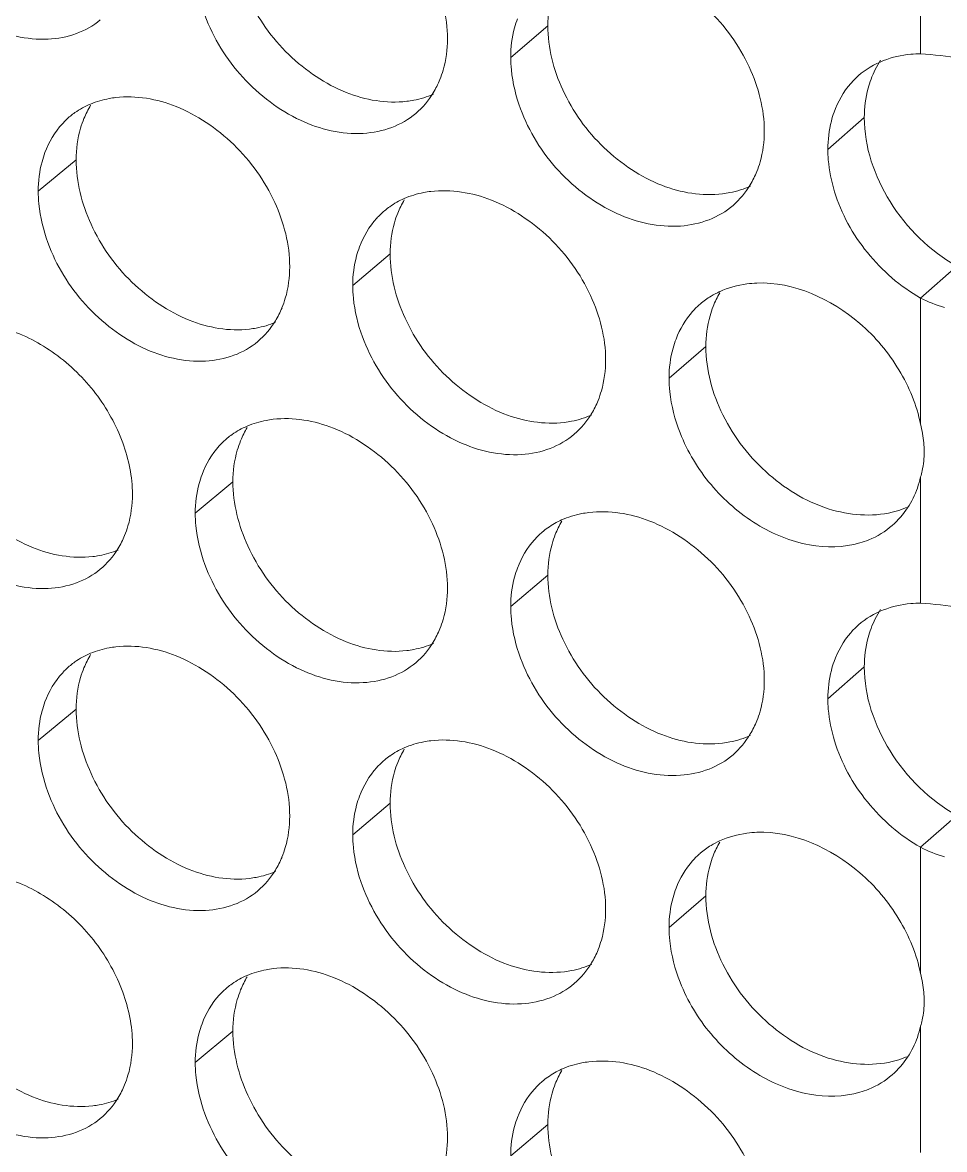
# Model space of a CAD drawing. Header units: millimetres. Extents: x 1177 to 4147, y 93 to 2194.
# Drawn here: x 2687.88 to 2701.09, y 797.82 to 813.98 of the extents above; entities that cross this region are included whole.
import ezdxf

# ---------------------------------------------------------------- set-up
doc = ezdxf.new("R2010")
doc.units = ezdxf.units.MM
doc.header["$LTSCALE"] = 0.1
doc.layers.get('0').update_dxf_attribs({"lineweight": 13})
doc.layers.add('标注', color=251, linetype='Continuous', lineweight=9)

# ---------------------------------------------------------------- blocks, each defined once
blk = doc.blocks.new('02')
for p, q in [((4627.348, 753.454), (4627.348, 756.041)), ((4627.348, 753.454), (4627.348, 756.041)), ((4627.348, 745.867), (4627.348, 748.454)), ((4627.348, 745.867), (4627.348, 748.454)), ((4627.348, 742.204), (4627.348, 744.791)), ((4627.348, 734.617), (4627.348, 737.204)), ((4627.348, 730.954), (4627.348, 733.541))]:
    blk.add_line(p, q)
at = {"layer": '标注'}
for p, q in [((4619.714, 754.03), (4618.955, 753.383)), ((4626.196, 752.148), (4625.449, 751.498)), ((4610.058, 751.284), (4609.28, 750.642)), ((4616.486, 749.357), (4615.721, 748.712)), ((4628.091, 749.105), (4627.348, 748.454)), ((4622.951, 747.46), (4622.198, 746.811)), ((4613.267, 744.692), (4612.496, 744.048)), ((4619.714, 742.78), (4618.955, 742.133)), ((4626.196, 740.898), (4625.449, 740.248)), ((4610.058, 740.034), (4609.28, 739.392)), ((4610.058, 740.034), (4609.28, 739.392)), ((4616.486, 738.107), (4615.721, 737.462)), ((4616.486, 738.107), (4615.721, 737.462)), ((4628.091, 737.855), (4627.348, 737.204)), ((4622.951, 736.21), (4622.198, 735.561)), ((4622.951, 736.21), (4622.198, 735.561)), ((4613.267, 733.442), (4612.496, 732.798)), ((4619.714, 731.53), (4618.955, 730.883))]:
    blk.add_line(p, q, dxfattribs=at)
for centre, radius, start, end in [((4615.73, 753.642), 1.912, 328.9787, 338.0529), ((4610.945, 750.963), 1.579, 125.316, 129.5927), ((4611.976, 751.414), 1.899, 148.7058, 157.8789), ((4622.206, 751.758), 1.925, 329.2925, 338.318), ((4618.416, 749.48), 1.912, 149.0222, 158.126), ((4617.403, 749.02), 1.599, 125.3449, 130.1938), ((4623.909, 747.083), 1.647, 121.1376, 130.744), ((4623.959, 747), 1.744, 114.6822, 121.1409), ((4624.886, 747.581), 1.918, 149.2796, 158.5755), ((4612.506, 748.971), 1.906, 328.8204, 337.9261), ((4628.745, 751.24), 3.117, 243.3667, 253.0477), ((4618.964, 747.071), 1.919, 329.1361, 338.1835), ((4615.192, 744.818), 1.906, 148.8645, 158.0006), ((4614.169, 744.363), 1.589, 125.3301, 129.8922), ((4625.364, 745.307), 2.058, 0.0408, 5.1029), ((4625.378, 745.236), 2.02, 340.5097, 347.2785), ((4626.352, 745.823), 1.805, 285.9402, 293.0214), ((4621.65, 742.899), 1.919, 149.179, 158.2551), ((4620.645, 742.434), 1.61, 125.3606, 130.4975), ((4609.291, 744.307), 1.899, 328.661, 337.8031), ((4615.73, 742.392), 1.912, 328.9787, 338.0529), ((4611.976, 740.164), 1.899, 148.7058, 157.8789), ((4611.976, 740.164), 1.899, 148.7058, 157.8789), ((4610.945, 739.713), 1.579, 125.316, 129.5927), ((4610.945, 739.713), 1.579, 125.316, 129.5927), ((4622.206, 740.508), 1.925, 329.2925, 338.318), ((4617.403, 737.77), 1.599, 125.3449, 130.1938), ((4617.403, 737.77), 1.599, 125.3449, 130.1938), ((4618.416, 738.23), 1.912, 149.0222, 158.126), ((4618.416, 738.23), 1.912, 149.0222, 158.126), ((4623.909, 735.833), 1.647, 121.1376, 130.744), ((4623.909, 735.833), 1.647, 121.1376, 130.744), ((4623.959, 735.75), 1.744, 114.6822, 121.1409), ((4623.959, 735.75), 1.744, 114.6822, 121.1409), ((4624.886, 736.331), 1.918, 149.2796, 158.5755), ((4624.886, 736.331), 1.918, 149.2796, 158.5755), ((4628.745, 739.99), 3.117, 243.3667, 253.0477), ((4612.506, 737.721), 1.906, 328.8204, 337.9261), ((4612.506, 737.721), 1.906, 328.8204, 337.9261), ((4618.964, 735.821), 1.919, 329.1361, 338.1835), ((4618.964, 735.821), 1.919, 329.1361, 338.1835), ((4614.169, 733.113), 1.589, 125.3301, 129.8922), ((4615.192, 733.568), 1.906, 148.8645, 158.0006), ((4625.364, 734.057), 2.058, 0.0408, 5.1029), ((4625.364, 734.057), 2.058, 0.0408, 5.1029), ((4625.378, 733.986), 2.02, 340.5097, 347.2785), ((4625.378, 733.986), 2.02, 340.5097, 347.2785), ((4626.352, 734.573), 1.805, 285.9402, 293.0214), ((4626.352, 734.573), 1.805, 285.9402, 293.0214), ((4621.65, 731.649), 1.919, 149.179, 158.2551), ((4609.291, 733.057), 1.899, 328.661, 337.8031), ((4620.645, 731.184), 1.61, 125.3606, 130.4975)]:
    blk.add_arc(centre, radius, start, end, dxfattribs=at)
for points, knots in [([(4617.66, 753.763), (4617.66, 754.214), (4617.416, 755.15), (4616.716, 756.125), (4615.963, 756.727), (4615.177, 757.151), (4614.503, 757.269), (4614.089, 757.22)], [0, 0, 0, 0, 0.246684, 0.511753, 0.644116, 0.771328, 1, 1, 1, 1]), ([(4606.271, 756.19), (4606.44, 755.725), (4606.839, 755.069), (4607.569, 754.401), (4608.356, 753.906), (4609.246, 753.684), (4610.062, 753.837), (4610.406, 754.029), (4610.551, 754.148)], [0, 0, 0, 0, 0.27385, 0.412176, 0.546005, 0.787007, 0.896139, 1, 1, 1, 1]), ([(4613.267, 755.942), (4613.267, 755.491), (4613.51, 754.556), (4614.205, 753.578), (4614.955, 752.975), (4615.739, 752.55), (4616.413, 752.433), (4616.827, 752.483)], [0, 0, 0, 0, 0.246991, 0.512108, 0.644352, 0.77141, 1, 1, 1, 1]), ([(4624.148, 751.872), (4624.148, 752.322), (4623.902, 753.258), (4623.198, 754.23), (4622.441, 754.828), (4621.65, 755.249), (4620.973, 755.363), (4620.556, 755.311)], [0, 0, 0, 0, 0.246187, 0.510826, 0.643167, 0.770525, 1, 1, 1, 1]), ([(4619.868, 754.86), (4619.843, 754.796), (4619.751, 754.529), (4619.714, 754.244), (4619.714, 754.03)], [0, 0, 0, 0, 0.241677, 1, 1, 1, 1]), ([(4612.695, 754.245), (4612.865, 753.779), (4613.269, 753.122), (4614.007, 752.457), (4614.803, 751.966), (4615.701, 751.752), (4616.522, 751.915), (4616.867, 752.112), (4617.011, 752.234)], [0, 0, 0, 0, 0.273173, 0.411313, 0.545072, 0.786333, 0.895775, 1, 1, 1, 1]), ([(4619.094, 754.173), (4619.071, 754.113), (4618.988, 753.857), (4618.955, 753.586), (4618.955, 753.383)], [0, 0, 0, 0, 0.242012, 1, 1, 1, 1]), ([(4619.714, 754.03), (4619.714, 753.58), (4619.958, 752.644), (4620.658, 751.67), (4621.412, 751.071), (4622.201, 750.649), (4622.877, 750.536), (4623.293, 750.588)], [0, 0, 0, 0, 0.246494, 0.511184, 0.643406, 0.77061, 1, 1, 1, 1]), ([(4617.504, 752.928), (4617.53, 752.991), (4617.623, 753.261), (4617.66, 753.548), (4617.66, 753.763)], [0, 0, 0, 0, 0.241585, 1, 1, 1, 1]), ([(4618.955, 753.383), (4618.955, 753.297), (4618.974, 752.938), (4619.061, 752.586), (4619.155, 752.331)], [0, 0, 0, 0, 0.240751, 1, 1, 1, 1]), ([(4627.348, 753.454), (4627.281, 753.455), (4627.022, 753.444), (4626.765, 753.386), (4626.586, 753.316)], [0, 0, 0, 0, 0.258603, 1, 1, 1, 1]), ([(4630.617, 752.799), (4630.361, 752.9), (4629.819, 753.064), (4628.729, 753.296), (4627.896, 753.417), (4627.348, 753.454)], [0, 0, 0, 0, 0.246985, 0.506558, 1, 1, 1, 1]), ([(4626.077, 753.008), (4626.021, 752.959), (4625.806, 752.745), (4625.653, 752.473), (4625.576, 752.258)], [0, 0, 0, 0, 0.24633, 1, 1, 1, 1]), ([(4626.333, 752.936), (4626.31, 752.875), (4626.229, 752.62), (4626.196, 752.35), (4626.196, 752.148)], [0, 0, 0, 0, 0.242216, 1, 1, 1, 1]), ([(4610.868, 752.56), (4610.823, 752.555), (4610.647, 752.528), (4610.473, 752.478), (4610.351, 752.427)], [0, 0, 0, 0, 0.255654, 1, 1, 1, 1]), ([(4614.43, 749.095), (4614.43, 749.546), (4614.186, 750.482), (4613.489, 751.459), (4612.738, 752.063), (4611.955, 752.489), (4611.282, 752.608), (4610.868, 752.56)], [0, 0, 0, 0, 0.246935, 0.51222, 0.644595, 0.771733, 1, 1, 1, 1]), ([(4616.827, 752.483), (4616.875, 752.489), (4617.061, 752.518), (4617.244, 752.573), (4617.373, 752.63)], [0, 0, 0, 0, 0.255784, 1, 1, 1, 1]), ([(4609.939, 752.18), (4609.881, 752.132), (4609.659, 751.92), (4609.499, 751.647), (4609.418, 751.431)], [0, 0, 0, 0, 0.245817, 1, 1, 1, 1]), ([(4619.155, 752.331), (4619.327, 751.864), (4619.735, 751.205), (4620.482, 750.543), (4621.286, 750.056), (4622.193, 749.851), (4623.018, 750.024), (4623.364, 750.226), (4623.508, 750.351)], [0, 0, 0, 0, 0.272504, 0.410462, 0.544153, 0.785671, 0.895417, 1, 1, 1, 1]), ([(4625.576, 752.258), (4625.555, 752.199), (4625.48, 751.952), (4625.449, 751.693), (4625.449, 751.498)], [0, 0, 0, 0, 0.242457, 1, 1, 1, 1]), ([(4610.217, 752.129), (4610.19, 752.065), (4610.096, 751.793), (4610.058, 751.502), (4610.058, 751.284)], [0, 0, 0, 0, 0.241186, 1, 1, 1, 1]), ([(4626.196, 752.148), (4626.196, 751.549), (4626.617, 750.313), (4627.539, 749.418), (4628.091, 749.105)], [0, 0, 0, 0, 0.485697, 1, 1, 1, 1]), ([(4623.995, 751.047), (4624.02, 751.11), (4624.111, 751.376), (4624.148, 751.659), (4624.148, 751.872)], [0, 0, 0, 0, 0.241909, 1, 1, 1, 1]), ([(4625.449, 751.498), (4625.449, 751.427), (4625.462, 751.134), (4625.521, 750.844), (4625.586, 750.632)], [0, 0, 0, 0, 0.242222, 1, 1, 1, 1]), ([(4609.418, 751.431), (4609.395, 751.371), (4609.313, 751.115), (4609.28, 750.845), (4609.28, 750.642)], [0, 0, 0, 0, 0.241688, 1, 1, 1, 1]), ([(4610.058, 751.284), (4610.058, 750.833), (4610.299, 749.897), (4610.993, 748.918), (4611.74, 748.314), (4612.522, 747.887), (4613.194, 747.768), (4613.607, 747.817)], [0, 0, 0, 0, 0.247242, 0.512574, 0.644829, 0.771813, 1, 1, 1, 1]), ([(4609.28, 750.642), (4609.28, 750.556), (4609.299, 750.198), (4609.385, 749.845), (4609.478, 749.589)], [0, 0, 0, 0, 0.240605, 1, 1, 1, 1]), ([(4617.318, 750.637), (4617.27, 750.631), (4617.084, 750.602), (4616.902, 750.547), (4616.773, 750.491)], [0, 0, 0, 0, 0.25587, 1, 1, 1, 1]), ([(4620.899, 747.189), (4620.899, 747.639), (4620.654, 748.575), (4619.952, 749.549), (4619.198, 750.149), (4618.409, 750.571), (4617.733, 750.687), (4617.318, 750.637)], [0, 0, 0, 0, 0.246434, 0.511288, 0.64364, 0.770925, 1, 1, 1, 1]), ([(4623.293, 750.588), (4623.343, 750.594), (4623.54, 750.626), (4623.732, 750.686), (4623.866, 750.748)], [0, 0, 0, 0, 0.255988, 1, 1, 1, 1]), ([(4625.586, 750.632), (4625.724, 750.181), (4626.195, 749.326), (4626.932, 748.689), (4627.348, 748.454)], [0, 0, 0, 0, 0.49694, 1, 1, 1, 1]), ([(4616.37, 750.241), (4616.314, 750.193), (4616.097, 749.983), (4615.939, 749.715), (4615.859, 749.502)], [0, 0, 0, 0, 0.246074, 1, 1, 1, 1]), ([(4616.642, 750.192), (4616.616, 750.128), (4616.524, 749.859), (4616.486, 749.572), (4616.486, 749.357)], [0, 0, 0, 0, 0.241514, 1, 1, 1, 1]), ([(4609.478, 749.589), (4609.648, 749.124), (4610.049, 748.467), (4610.784, 747.8), (4611.575, 747.307), (4612.469, 747.089), (4613.288, 747.247), (4613.632, 747.441), (4613.776, 747.562)], [0, 0, 0, 0, 0.27351, 0.411743, 0.545537, 0.786668, 0.895956, 1, 1, 1, 1]), ([(4615.859, 749.502), (4615.837, 749.441), (4615.754, 749.186), (4615.721, 748.915), (4615.721, 748.712)], [0, 0, 0, 0, 0.241904, 1, 1, 1, 1]), ([(4616.486, 749.357), (4616.486, 748.907), (4616.729, 747.971), (4617.427, 746.995), (4618.179, 746.394), (4618.966, 745.971), (4619.641, 745.856), (4620.055, 745.907)], [0, 0, 0, 0, 0.246741, 0.511644, 0.643878, 0.771009, 1, 1, 1, 1]), ([(4614.272, 748.255), (4614.298, 748.319), (4614.392, 748.589), (4614.43, 748.878), (4614.43, 749.095)], [0, 0, 0, 0, 0.241422, 1, 1, 1, 1]), ([(4623.995, 748.761), (4623.927, 748.758), (4623.666, 748.736), (4623.407, 748.665), (4623.231, 748.584)], [0, 0, 0, 0, 0.258302, 1, 1, 1, 1]), ([(4627.348, 745.867), (4627.27, 746.259), (4626.947, 747.031), (4625.94, 748.239), (4624.749, 748.791), (4623.995, 748.761)], [0, 0, 0, 0, 0.254485, 0.51933, 1, 1, 1, 1]), ([(4615.721, 748.712), (4615.721, 748.626), (4615.74, 748.267), (4615.827, 747.914), (4615.92, 747.659)], [0, 0, 0, 0, 0.240702, 1, 1, 1, 1]), ([(4622.834, 748.33), (4622.779, 748.283), (4622.571, 748.078), (4622.419, 747.819), (4622.341, 747.614)], [0, 0, 0, 0, 0.246444, 1, 1, 1, 1]), ([(4623.101, 748.281), (4623.076, 748.218), (4622.987, 747.953), (4622.951, 747.672), (4622.951, 747.46)], [0, 0, 0, 0, 0.241851, 1, 1, 1, 1]), ([(4611.209, 744.435), (4611.209, 744.792), (4611.053, 745.536), (4610.498, 746.537), (4609.671, 747.342), (4608.989, 747.704), (4608.638, 747.81)], [0, 0, 0, 0, 0.238714, 0.495406, 0.754851, 1, 1, 1, 1]), ([(4613.607, 747.817), (4613.653, 747.823), (4613.835, 747.851), (4614.014, 747.903), (4614.139, 747.958)], [0, 0, 0, 0, 0.255679, 1, 1, 1, 1]), ([(4615.92, 747.659), (4616.091, 747.193), (4616.498, 746.535), (4617.24, 745.871), (4618.04, 745.382), (4618.943, 745.173), (4619.766, 745.341), (4620.111, 745.54), (4620.255, 745.664)], [0, 0, 0, 0, 0.272838, 0.410886, 0.544611, 0.786, 0.895595, 1, 1, 1, 1]), ([(4622.341, 747.614), (4622.317, 747.552), (4622.232, 747.293), (4622.198, 747.018), (4622.198, 746.811)], [0, 0, 0, 0, 0.242016, 1, 1, 1, 1]), ([(4622.951, 747.46), (4622.951, 746.979), (4623.228, 745.977), (4624.17, 744.779), (4625.446, 744.021), (4626.431, 743.968), (4626.848, 744.088)], [0, 0, 0, 0, 0.249772, 0.517807, 0.774905, 1, 1, 1, 1]), ([(4620.745, 746.358), (4620.77, 746.422), (4620.862, 746.689), (4620.899, 746.975), (4620.899, 747.189)], [0, 0, 0, 0, 0.241748, 1, 1, 1, 1]), ([(4622.198, 746.811), (4622.198, 746.719), (4622.219, 746.337), (4622.318, 745.961), (4622.424, 745.69)], [0, 0, 0, 0, 0.240389, 1, 1, 1, 1]), ([(4606.857, 746.634), (4606.857, 746.183), (4607.098, 745.247), (4607.789, 744.266), (4608.535, 743.66), (4609.314, 743.231), (4609.984, 743.111), (4610.396, 743.159)], [0, 0, 0, 0, 0.247494, 0.513042, 0.645309, 0.772218, 1, 1, 1, 1]), ([(4614.089, 745.97), (4614.042, 745.964), (4613.861, 745.936), (4613.683, 745.884), (4613.557, 745.83)], [0, 0, 0, 0, 0.255763, 1, 1, 1, 1]), ([(4617.66, 742.513), (4617.66, 742.964), (4617.416, 743.9), (4616.716, 744.875), (4615.963, 745.477), (4615.177, 745.901), (4614.503, 746.019), (4614.089, 745.97)], [0, 0, 0, 0, 0.246684, 0.511753, 0.644116, 0.771328, 1, 1, 1, 1]), ([(4620.055, 745.907), (4620.105, 745.913), (4620.296, 745.943), (4620.484, 746.001), (4620.615, 746.06)], [0, 0, 0, 0, 0.255887, 1, 1, 1, 1]), ([(4613.15, 745.582), (4613.093, 745.534), (4612.873, 745.323), (4612.714, 745.052), (4612.634, 744.838)], [0, 0, 0, 0, 0.245947, 1, 1, 1, 1]), ([(4613.425, 745.532), (4613.399, 745.468), (4613.305, 745.197), (4613.267, 744.908), (4613.267, 744.692)], [0, 0, 0, 0, 0.241351, 1, 1, 1, 1]), ([(4622.424, 745.69), (4622.574, 745.308), (4623.01, 744.588), (4623.936, 743.781), (4625.012, 743.332), (4625.772, 743.342), (4626.103, 743.437)], [0, 0, 0, 0, 0.264547, 0.530604, 0.77855, 1, 1, 1, 1]), ([(4627.348, 744.791), (4627.36, 744.832), (4627.404, 745.001), (4627.421, 745.177), (4627.421, 745.309)], [0, 0, 0, 0, 0.244815, 1, 1, 1, 1]), ([(4606.271, 744.94), (4606.44, 744.475), (4606.839, 743.819), (4607.569, 743.151), (4608.356, 742.656), (4609.246, 742.434), (4610.062, 742.587), (4610.406, 742.779), (4610.551, 742.898)], [0, 0, 0, 0, 0.27385, 0.412176, 0.546005, 0.787007, 0.896139, 1, 1, 1, 1]), ([(4612.634, 744.838), (4612.611, 744.777), (4612.529, 744.522), (4612.496, 744.251), (4612.496, 744.048)], [0, 0, 0, 0, 0.241796, 1, 1, 1, 1]), ([(4613.267, 744.692), (4613.267, 744.241), (4613.51, 743.306), (4614.205, 742.328), (4614.955, 741.725), (4615.739, 741.3), (4616.413, 741.183), (4616.827, 741.233)], [0, 0, 0, 0, 0.246991, 0.512108, 0.644352, 0.77141, 1, 1, 1, 1]), ([(4611.049, 743.59), (4611.075, 743.654), (4611.17, 743.926), (4611.209, 744.217), (4611.209, 744.435)], [0, 0, 0, 0, 0.241257, 1, 1, 1, 1]), ([(4624.148, 740.622), (4624.148, 741.072), (4623.902, 742.008), (4623.198, 742.98), (4622.441, 743.578), (4621.65, 743.999), (4620.973, 744.113), (4620.556, 744.061)], [0, 0, 0, 0, 0.246187, 0.510826, 0.643167, 0.770525, 1, 1, 1, 1]), ([(4612.496, 744.048), (4612.496, 743.962), (4612.515, 743.604), (4612.601, 743.251), (4612.695, 742.995)], [0, 0, 0, 0, 0.240653, 1, 1, 1, 1]), ([(4620.556, 744.061), (4620.507, 744.055), (4620.316, 744.025), (4620.129, 743.968), (4619.998, 743.909)], [0, 0, 0, 0, 0.255975, 1, 1, 1, 1]), ([(4619.599, 743.658), (4619.543, 743.61), (4619.329, 743.401), (4619.173, 743.134), (4619.094, 742.923)], [0, 0, 0, 0, 0.246198, 1, 1, 1, 1]), ([(4626.103, 743.437), (4626.165, 743.455), (4626.405, 743.537), (4626.627, 743.673), (4626.769, 743.797)], [0, 0, 0, 0, 0.255293, 1, 1, 1, 1]), ([(4619.868, 743.61), (4619.843, 743.546), (4619.751, 743.279), (4619.714, 742.994), (4619.714, 742.78)], [0, 0, 0, 0, 0.241677, 1, 1, 1, 1]), ([(4610.396, 743.159), (4610.441, 743.164), (4610.618, 743.191), (4610.792, 743.241), (4610.915, 743.293)], [0, 0, 0, 0, 0.255573, 1, 1, 1, 1]), ([(4612.695, 742.995), (4612.865, 742.529), (4613.269, 741.872), (4614.007, 741.207), (4614.803, 740.716), (4615.701, 740.502), (4616.522, 740.665), (4616.867, 740.862), (4617.011, 740.984)], [0, 0, 0, 0, 0.273173, 0.411313, 0.545072, 0.786333, 0.895775, 1, 1, 1, 1]), ([(4619.094, 742.923), (4619.071, 742.863), (4618.988, 742.607), (4618.955, 742.336), (4618.955, 742.133)], [0, 0, 0, 0, 0.242012, 1, 1, 1, 1]), ([(4619.714, 742.78), (4619.714, 742.33), (4619.958, 741.394), (4620.658, 740.42), (4621.412, 739.821), (4622.201, 739.399), (4622.877, 739.286), (4623.293, 739.338)], [0, 0, 0, 0, 0.246494, 0.511184, 0.643406, 0.77061, 1, 1, 1, 1]), ([(4617.504, 741.678), (4617.53, 741.741), (4617.623, 742.011), (4617.66, 742.298), (4617.66, 742.513)], [0, 0, 0, 0, 0.241585, 1, 1, 1, 1]), ([(4618.955, 742.133), (4618.955, 742.047), (4618.974, 741.688), (4619.061, 741.336), (4619.155, 741.081)], [0, 0, 0, 0, 0.240751, 1, 1, 1, 1]), ([(4627.348, 742.204), (4627.281, 742.205), (4627.022, 742.194), (4626.765, 742.136), (4626.586, 742.066)], [0, 0, 0, 0, 0.258603, 1, 1, 1, 1]), ([(4630.617, 741.549), (4630.361, 741.65), (4629.819, 741.814), (4628.729, 742.046), (4627.896, 742.167), (4627.348, 742.204)], [0, 0, 0, 0, 0.246985, 0.506558, 1, 1, 1, 1]), ([(4626.077, 741.758), (4626.021, 741.709), (4625.806, 741.495), (4625.653, 741.223), (4625.576, 741.008)], [0, 0, 0, 0, 0.24633, 1, 1, 1, 1]), ([(4626.333, 741.686), (4626.31, 741.625), (4626.229, 741.37), (4626.196, 741.1), (4626.196, 740.898)], [0, 0, 0, 0, 0.242216, 1, 1, 1, 1]), ([(4614.43, 737.845), (4614.43, 738.296), (4614.186, 739.232), (4613.489, 740.209), (4612.738, 740.813), (4611.955, 741.239), (4611.282, 741.358), (4610.868, 741.31)], [0, 0, 0, 0, 0.246935, 0.51222, 0.644595, 0.771733, 1, 1, 1, 1]), ([(4614.43, 737.845), (4614.43, 738.296), (4614.186, 739.232), (4613.489, 740.209), (4612.738, 740.813), (4611.955, 741.239), (4611.282, 741.358), (4610.868, 741.31)], [0, 0, 0, 0, 0.246935, 0.51222, 0.644595, 0.771733, 1, 1, 1, 1]), ([(4616.827, 741.233), (4616.875, 741.239), (4617.061, 741.268), (4617.244, 741.323), (4617.373, 741.38)], [0, 0, 0, 0, 0.255784, 1, 1, 1, 1]), ([(4610.868, 741.31), (4610.823, 741.305), (4610.647, 741.278), (4610.473, 741.228), (4610.351, 741.177)], [0, 0, 0, 0, 0.255654, 1, 1, 1, 1]), ([(4610.868, 741.31), (4610.823, 741.305), (4610.647, 741.278), (4610.473, 741.228), (4610.351, 741.177)], [0, 0, 0, 0, 0.255654, 1, 1, 1, 1]), ([(4609.939, 740.93), (4609.881, 740.882), (4609.659, 740.67), (4609.499, 740.397), (4609.418, 740.181)], [0, 0, 0, 0, 0.245817, 1, 1, 1, 1]), ([(4609.939, 740.93), (4609.881, 740.882), (4609.659, 740.67), (4609.499, 740.397), (4609.418, 740.181)], [0, 0, 0, 0, 0.245817, 1, 1, 1, 1]), ([(4610.217, 740.879), (4610.19, 740.815), (4610.096, 740.543), (4610.058, 740.252), (4610.058, 740.034)], [0, 0, 0, 0, 0.241186, 1, 1, 1, 1]), ([(4610.217, 740.879), (4610.19, 740.815), (4610.096, 740.543), (4610.058, 740.252), (4610.058, 740.034)], [0, 0, 0, 0, 0.241186, 1, 1, 1, 1]), ([(4619.155, 741.081), (4619.327, 740.614), (4619.735, 739.955), (4620.482, 739.293), (4621.286, 738.806), (4622.193, 738.601), (4623.018, 738.774), (4623.364, 738.976), (4623.508, 739.101)], [0, 0, 0, 0, 0.272504, 0.410462, 0.544153, 0.785671, 0.895417, 1, 1, 1, 1]), ([(4625.576, 741.008), (4625.555, 740.949), (4625.48, 740.702), (4625.449, 740.443), (4625.449, 740.248)], [0, 0, 0, 0, 0.242457, 1, 1, 1, 1]), ([(4626.196, 740.898), (4626.196, 740.299), (4626.617, 739.063), (4627.539, 738.168), (4628.091, 737.855)], [0, 0, 0, 0, 0.485697, 1, 1, 1, 1]), ([(4623.995, 739.797), (4624.02, 739.86), (4624.111, 740.126), (4624.148, 740.409), (4624.148, 740.622)], [0, 0, 0, 0, 0.241909, 1, 1, 1, 1]), ([(4609.418, 740.181), (4609.395, 740.121), (4609.313, 739.865), (4609.28, 739.595), (4609.28, 739.392)], [0, 0, 0, 0, 0.241688, 1, 1, 1, 1]), ([(4609.418, 740.181), (4609.395, 740.121), (4609.313, 739.865), (4609.28, 739.595), (4609.28, 739.392)], [0, 0, 0, 0, 0.241688, 1, 1, 1, 1]), ([(4625.449, 740.248), (4625.449, 740.177), (4625.462, 739.884), (4625.521, 739.594), (4625.586, 739.382)], [0, 0, 0, 0, 0.242222, 1, 1, 1, 1]), ([(4610.058, 740.034), (4610.058, 739.583), (4610.299, 738.647), (4610.993, 737.668), (4611.74, 737.064), (4612.522, 736.637), (4613.194, 736.518), (4613.607, 736.567)], [0, 0, 0, 0, 0.247242, 0.512574, 0.644829, 0.771813, 1, 1, 1, 1]), ([(4610.058, 740.034), (4610.058, 739.583), (4610.299, 738.647), (4610.993, 737.668), (4611.74, 737.064), (4612.522, 736.637), (4613.194, 736.518), (4613.607, 736.567)], [0, 0, 0, 0, 0.247242, 0.512574, 0.644829, 0.771813, 1, 1, 1, 1]), ([(4623.293, 739.338), (4623.343, 739.344), (4623.54, 739.376), (4623.732, 739.436), (4623.866, 739.498)], [0, 0, 0, 0, 0.255988, 1, 1, 1, 1]), ([(4609.28, 739.392), (4609.28, 739.306), (4609.299, 738.948), (4609.385, 738.595), (4609.478, 738.339)], [0, 0, 0, 0, 0.240605, 1, 1, 1, 1]), ([(4609.28, 739.392), (4609.28, 739.306), (4609.299, 738.948), (4609.385, 738.595), (4609.478, 738.339)], [0, 0, 0, 0, 0.240605, 1, 1, 1, 1]), ([(4617.318, 739.387), (4617.27, 739.381), (4617.084, 739.352), (4616.902, 739.297), (4616.773, 739.241)], [0, 0, 0, 0, 0.25587, 1, 1, 1, 1]), ([(4617.318, 739.387), (4617.27, 739.381), (4617.084, 739.352), (4616.902, 739.297), (4616.773, 739.241)], [0, 0, 0, 0, 0.25587, 1, 1, 1, 1]), ([(4620.899, 735.939), (4620.899, 736.389), (4620.654, 737.325), (4619.952, 738.299), (4619.198, 738.899), (4618.409, 739.321), (4617.733, 739.437), (4617.318, 739.387)], [0, 0, 0, 0, 0.246434, 0.511288, 0.64364, 0.770925, 1, 1, 1, 1]), ([(4620.899, 735.939), (4620.899, 736.389), (4620.654, 737.325), (4619.952, 738.299), (4619.198, 738.899), (4618.409, 739.321), (4617.733, 739.437), (4617.318, 739.387)], [0, 0, 0, 0, 0.246434, 0.511288, 0.64364, 0.770925, 1, 1, 1, 1]), ([(4625.586, 739.382), (4625.724, 738.931), (4626.195, 738.076), (4626.932, 737.439), (4627.348, 737.204)], [0, 0, 0, 0, 0.49694, 1, 1, 1, 1]), ([(4616.37, 738.991), (4616.314, 738.943), (4616.097, 738.733), (4615.939, 738.465), (4615.859, 738.252)], [0, 0, 0, 0, 0.246074, 1, 1, 1, 1]), ([(4616.37, 738.991), (4616.314, 738.943), (4616.097, 738.733), (4615.939, 738.465), (4615.859, 738.252)], [0, 0, 0, 0, 0.246074, 1, 1, 1, 1]), ([(4616.642, 738.942), (4616.616, 738.878), (4616.524, 738.609), (4616.486, 738.322), (4616.486, 738.107)], [0, 0, 0, 0, 0.241514, 1, 1, 1, 1]), ([(4616.642, 738.942), (4616.616, 738.878), (4616.524, 738.609), (4616.486, 738.322), (4616.486, 738.107)], [0, 0, 0, 0, 0.241514, 1, 1, 1, 1]), ([(4609.478, 738.339), (4609.648, 737.874), (4610.049, 737.217), (4610.784, 736.55), (4611.575, 736.057), (4612.469, 735.839), (4613.288, 735.997), (4613.632, 736.191), (4613.776, 736.312)], [0, 0, 0, 0, 0.27351, 0.411743, 0.545537, 0.786668, 0.895956, 1, 1, 1, 1]), ([(4609.478, 738.339), (4609.648, 737.874), (4610.049, 737.217), (4610.784, 736.55), (4611.575, 736.057), (4612.469, 735.839), (4613.288, 735.997), (4613.632, 736.191), (4613.776, 736.312)], [0, 0, 0, 0, 0.27351, 0.411743, 0.545537, 0.786668, 0.895956, 1, 1, 1, 1]), ([(4615.859, 738.252), (4615.837, 738.191), (4615.754, 737.936), (4615.721, 737.665), (4615.721, 737.462)], [0, 0, 0, 0, 0.241904, 1, 1, 1, 1]), ([(4615.859, 738.252), (4615.837, 738.191), (4615.754, 737.936), (4615.721, 737.665), (4615.721, 737.462)], [0, 0, 0, 0, 0.241904, 1, 1, 1, 1]), ([(4616.486, 738.107), (4616.486, 737.657), (4616.729, 736.721), (4617.427, 735.745), (4618.179, 735.144), (4618.966, 734.721), (4619.641, 734.606), (4620.055, 734.657)], [0, 0, 0, 0, 0.246741, 0.511644, 0.643878, 0.771009, 1, 1, 1, 1]), ([(4616.486, 738.107), (4616.486, 737.657), (4616.729, 736.721), (4617.427, 735.745), (4618.179, 735.144), (4618.966, 734.721), (4619.641, 734.606), (4620.055, 734.657)], [0, 0, 0, 0, 0.246741, 0.511644, 0.643878, 0.771009, 1, 1, 1, 1]), ([(4614.272, 737.005), (4614.298, 737.069), (4614.392, 737.339), (4614.43, 737.628), (4614.43, 737.845)], [0, 0, 0, 0, 0.241422, 1, 1, 1, 1]), ([(4614.272, 737.005), (4614.298, 737.069), (4614.392, 737.339), (4614.43, 737.628), (4614.43, 737.845)], [0, 0, 0, 0, 0.241422, 1, 1, 1, 1]), ([(4615.721, 737.462), (4615.721, 737.376), (4615.74, 737.017), (4615.827, 736.664), (4615.92, 736.409)], [0, 0, 0, 0, 0.240702, 1, 1, 1, 1]), ([(4615.721, 737.462), (4615.721, 737.376), (4615.74, 737.017), (4615.827, 736.664), (4615.92, 736.409)], [0, 0, 0, 0, 0.240702, 1, 1, 1, 1]), ([(4623.995, 737.511), (4623.927, 737.508), (4623.666, 737.486), (4623.407, 737.415), (4623.231, 737.334)], [0, 0, 0, 0, 0.258302, 1, 1, 1, 1]), ([(4623.995, 737.511), (4623.927, 737.508), (4623.666, 737.486), (4623.407, 737.415), (4623.231, 737.334)], [0, 0, 0, 0, 0.258302, 1, 1, 1, 1]), ([(4627.348, 734.617), (4627.27, 735.009), (4626.947, 735.781), (4625.94, 736.989), (4624.749, 737.541), (4623.995, 737.511)], [0, 0, 0, 0, 0.254485, 0.51933, 1, 1, 1, 1]), ([(4627.348, 734.617), (4627.27, 735.009), (4626.947, 735.781), (4625.94, 736.989), (4624.749, 737.541), (4623.995, 737.511)], [0, 0, 0, 0, 0.254485, 0.51933, 1, 1, 1, 1]), ([(4622.834, 737.08), (4622.779, 737.033), (4622.571, 736.828), (4622.419, 736.569), (4622.341, 736.364)], [0, 0, 0, 0, 0.246444, 1, 1, 1, 1]), ([(4622.834, 737.08), (4622.779, 737.033), (4622.571, 736.828), (4622.419, 736.569), (4622.341, 736.364)], [0, 0, 0, 0, 0.246444, 1, 1, 1, 1]), ([(4623.101, 737.031), (4623.076, 736.968), (4622.987, 736.703), (4622.951, 736.422), (4622.951, 736.21)], [0, 0, 0, 0, 0.241851, 1, 1, 1, 1]), ([(4623.101, 737.031), (4623.076, 736.968), (4622.987, 736.703), (4622.951, 736.422), (4622.951, 736.21)], [0, 0, 0, 0, 0.241851, 1, 1, 1, 1]), ([(4611.209, 733.185), (4611.209, 733.542), (4611.053, 734.286), (4610.498, 735.287), (4609.671, 736.092), (4608.989, 736.454), (4608.638, 736.56)], [0, 0, 0, 0, 0.238714, 0.495406, 0.754851, 1, 1, 1, 1]), ([(4613.607, 736.567), (4613.653, 736.573), (4613.835, 736.601), (4614.014, 736.653), (4614.139, 736.708)], [0, 0, 0, 0, 0.255679, 1, 1, 1, 1]), ([(4613.607, 736.567), (4613.653, 736.573), (4613.835, 736.601), (4614.014, 736.653), (4614.139, 736.708)], [0, 0, 0, 0, 0.255679, 1, 1, 1, 1]), ([(4615.92, 736.409), (4616.091, 735.943), (4616.498, 735.285), (4617.24, 734.621), (4618.04, 734.132), (4618.943, 733.923), (4619.766, 734.091), (4620.111, 734.29), (4620.255, 734.414)], [0, 0, 0, 0, 0.272838, 0.410886, 0.544611, 0.786, 0.895595, 1, 1, 1, 1]), ([(4615.92, 736.409), (4616.091, 735.943), (4616.498, 735.285), (4617.24, 734.621), (4618.04, 734.132), (4618.943, 733.923), (4619.766, 734.091), (4620.111, 734.29), (4620.255, 734.414)], [0, 0, 0, 0, 0.272838, 0.410886, 0.544611, 0.786, 0.895595, 1, 1, 1, 1]), ([(4622.341, 736.364), (4622.317, 736.302), (4622.232, 736.043), (4622.198, 735.768), (4622.198, 735.561)], [0, 0, 0, 0, 0.242016, 1, 1, 1, 1]), ([(4622.341, 736.364), (4622.317, 736.302), (4622.232, 736.043), (4622.198, 735.768), (4622.198, 735.561)], [0, 0, 0, 0, 0.242016, 1, 1, 1, 1]), ([(4622.951, 736.21), (4622.951, 735.729), (4623.228, 734.727), (4624.17, 733.529), (4625.446, 732.771), (4626.431, 732.718), (4626.848, 732.838)], [0, 0, 0, 0, 0.249772, 0.517807, 0.774905, 1, 1, 1, 1]), ([(4622.951, 736.21), (4622.951, 735.729), (4623.228, 734.727), (4624.17, 733.529), (4625.446, 732.771), (4626.431, 732.718), (4626.848, 732.838)], [0, 0, 0, 0, 0.249772, 0.517807, 0.774905, 1, 1, 1, 1]), ([(4620.745, 735.108), (4620.77, 735.172), (4620.862, 735.439), (4620.899, 735.725), (4620.899, 735.939)], [0, 0, 0, 0, 0.241748, 1, 1, 1, 1]), ([(4620.745, 735.108), (4620.77, 735.172), (4620.862, 735.439), (4620.899, 735.725), (4620.899, 735.939)], [0, 0, 0, 0, 0.241748, 1, 1, 1, 1]), ([(4622.198, 735.561), (4622.198, 735.469), (4622.219, 735.087), (4622.318, 734.711), (4622.424, 734.44)], [0, 0, 0, 0, 0.240389, 1, 1, 1, 1]), ([(4622.198, 735.561), (4622.198, 735.469), (4622.219, 735.087), (4622.318, 734.711), (4622.424, 734.44)], [0, 0, 0, 0, 0.240389, 1, 1, 1, 1]), ([(4606.857, 735.384), (4606.857, 734.933), (4607.098, 733.997), (4607.789, 733.016), (4608.535, 732.41), (4609.314, 731.981), (4609.984, 731.861), (4610.396, 731.909)], [0, 0, 0, 0, 0.247494, 0.513042, 0.645309, 0.772218, 1, 1, 1, 1]), ([(4614.089, 734.72), (4614.042, 734.714), (4613.861, 734.686), (4613.683, 734.634), (4613.557, 734.58)], [0, 0, 0, 0, 0.255763, 1, 1, 1, 1]), ([(4617.66, 731.263), (4617.66, 731.714), (4617.416, 732.65), (4616.716, 733.625), (4615.963, 734.227), (4615.177, 734.651), (4614.503, 734.769), (4614.089, 734.72)], [0, 0, 0, 0, 0.246684, 0.511753, 0.644116, 0.771328, 1, 1, 1, 1]), ([(4620.055, 734.657), (4620.105, 734.663), (4620.296, 734.693), (4620.484, 734.751), (4620.615, 734.81)], [0, 0, 0, 0, 0.255887, 1, 1, 1, 1]), ([(4620.055, 734.657), (4620.105, 734.663), (4620.296, 734.693), (4620.484, 734.751), (4620.615, 734.81)], [0, 0, 0, 0, 0.255887, 1, 1, 1, 1]), ([(4622.424, 734.44), (4622.574, 734.058), (4623.01, 733.338), (4623.936, 732.531), (4625.012, 732.082), (4625.772, 732.092), (4626.103, 732.187)], [0, 0, 0, 0, 0.264547, 0.530604, 0.77855, 1, 1, 1, 1]), ([(4622.424, 734.44), (4622.574, 734.058), (4623.01, 733.338), (4623.936, 732.531), (4625.012, 732.082), (4625.772, 732.092), (4626.103, 732.187)], [0, 0, 0, 0, 0.264547, 0.530604, 0.77855, 1, 1, 1, 1]), ([(4613.15, 734.332), (4613.093, 734.284), (4612.873, 734.073), (4612.714, 733.802), (4612.634, 733.588)], [0, 0, 0, 0, 0.245947, 1, 1, 1, 1]), ([(4613.425, 734.282), (4613.399, 734.218), (4613.305, 733.947), (4613.267, 733.658), (4613.267, 733.442)], [0, 0, 0, 0, 0.241351, 1, 1, 1, 1]), ([(4627.348, 733.541), (4627.36, 733.582), (4627.404, 733.751), (4627.421, 733.927), (4627.421, 734.059)], [0, 0, 0, 0, 0.244815, 1, 1, 1, 1]), ([(4627.348, 733.541), (4627.36, 733.582), (4627.404, 733.751), (4627.421, 733.927), (4627.421, 734.059)], [0, 0, 0, 0, 0.244815, 1, 1, 1, 1]), ([(4606.271, 733.69), (4606.44, 733.225), (4606.839, 732.569), (4607.569, 731.901), (4608.356, 731.406), (4609.246, 731.184), (4610.062, 731.337), (4610.406, 731.529), (4610.551, 731.648)], [0, 0, 0, 0, 0.27385, 0.412176, 0.546005, 0.787007, 0.896139, 1, 1, 1, 1]), ([(4612.634, 733.588), (4612.611, 733.527), (4612.529, 733.272), (4612.496, 733.001), (4612.496, 732.798)], [0, 0, 0, 0, 0.241796, 1, 1, 1, 1]), ([(4613.267, 733.442), (4613.267, 732.991), (4613.51, 732.056), (4614.205, 731.078), (4614.955, 730.475), (4615.739, 730.05), (4616.413, 729.933), (4616.827, 729.983)], [0, 0, 0, 0, 0.246991, 0.512108, 0.644352, 0.77141, 1, 1, 1, 1]), ([(4611.049, 732.34), (4611.075, 732.404), (4611.17, 732.676), (4611.209, 732.967), (4611.209, 733.185)], [0, 0, 0, 0, 0.241257, 1, 1, 1, 1]), ([(4612.496, 732.798), (4612.496, 732.712), (4612.515, 732.354), (4612.601, 732.001), (4612.695, 731.745)], [0, 0, 0, 0, 0.240653, 1, 1, 1, 1]), ([(4620.556, 732.811), (4620.507, 732.805), (4620.316, 732.775), (4620.129, 732.718), (4619.998, 732.659)], [0, 0, 0, 0, 0.255975, 1, 1, 1, 1]), ([(4624.148, 729.372), (4624.148, 729.822), (4623.902, 730.758), (4623.198, 731.73), (4622.441, 732.328), (4621.65, 732.749), (4620.973, 732.863), (4620.556, 732.811)], [0, 0, 0, 0, 0.246187, 0.510826, 0.643167, 0.770525, 1, 1, 1, 1]), ([(4619.599, 732.408), (4619.543, 732.36), (4619.329, 732.151), (4619.173, 731.884), (4619.094, 731.673)], [0, 0, 0, 0, 0.246198, 1, 1, 1, 1]), ([(4619.868, 732.36), (4619.843, 732.296), (4619.751, 732.029), (4619.714, 731.744), (4619.714, 731.53)], [0, 0, 0, 0, 0.241677, 1, 1, 1, 1]), ([(4626.103, 732.187), (4626.165, 732.205), (4626.405, 732.287), (4626.627, 732.423), (4626.769, 732.547)], [0, 0, 0, 0, 0.255293, 1, 1, 1, 1]), ([(4626.103, 732.187), (4626.165, 732.205), (4626.405, 732.287), (4626.627, 732.423), (4626.769, 732.547)], [0, 0, 0, 0, 0.255293, 1, 1, 1, 1]), ([(4610.396, 731.909), (4610.441, 731.914), (4610.618, 731.941), (4610.792, 731.991), (4610.915, 732.043)], [0, 0, 0, 0, 0.255573, 1, 1, 1, 1]), ([(4612.695, 731.745), (4612.865, 731.279), (4613.269, 730.622), (4614.007, 729.957), (4614.803, 729.466), (4615.701, 729.252), (4616.522, 729.415), (4616.867, 729.612), (4617.011, 729.734)], [0, 0, 0, 0, 0.273173, 0.411313, 0.545072, 0.786333, 0.895775, 1, 1, 1, 1]), ([(4619.094, 731.673), (4619.071, 731.613), (4618.988, 731.357), (4618.955, 731.086), (4618.955, 730.883)], [0, 0, 0, 0, 0.242012, 1, 1, 1, 1]), ([(4619.714, 731.53), (4619.714, 731.08), (4619.958, 730.144), (4620.658, 729.17), (4621.412, 728.571), (4622.201, 728.149), (4622.877, 728.036), (4623.293, 728.088)], [0, 0, 0, 0, 0.246494, 0.511184, 0.643406, 0.77061, 1, 1, 1, 1]), ([(4617.504, 730.428), (4617.53, 730.491), (4617.623, 730.761), (4617.66, 731.048), (4617.66, 731.263)], [0, 0, 0, 0, 0.241585, 1, 1, 1, 1])]:
    blk.add_open_spline(points, degree=3, knots=knots, dxfattribs=at)
for points in [[(4626.586, 753.316), (4626.402, 753.243), (4626.226, 753.139), (4626.077, 753.008)], [(4626.53, 753.324), (4626.449, 753.203), (4626.383, 753.072), (4626.333, 752.936)], [(4617.011, 752.234), (4617.152, 752.354), (4617.274, 752.499), (4617.369, 752.657)], [(4610.351, 752.427), (4610.239, 752.38), (4610.131, 752.321), (4610.032, 752.251)], [(4623.508, 750.351), (4623.647, 750.471), (4623.767, 750.617), (4623.861, 750.775)], [(4616.773, 750.491), (4616.669, 750.445), (4616.57, 750.39), (4616.477, 750.324)], [(4613.776, 747.562), (4613.918, 747.681), (4614.04, 747.826), (4614.136, 747.984)], [(4620.255, 745.664), (4620.395, 745.784), (4620.516, 745.929), (4620.611, 746.087)], [(4613.557, 745.83), (4613.45, 745.784), (4613.346, 745.727), (4613.25, 745.659)], [(4627.413, 745.49), (4627.402, 745.617), (4627.379, 745.743), (4627.348, 745.867)], [(4627.082, 744.157), (4627.164, 744.283), (4627.232, 744.42), (4627.282, 744.562)], [(4626.769, 743.797), (4626.889, 743.902), (4626.995, 744.024), (4627.082, 744.157)], [(4619.998, 743.909), (4619.898, 743.864), (4619.802, 743.81), (4619.713, 743.747)], [(4610.551, 742.898), (4610.693, 743.016), (4610.816, 743.161), (4610.913, 743.319)], [(4626.586, 742.066), (4626.402, 741.993), (4626.226, 741.889), (4626.077, 741.758)], [(4626.53, 742.074), (4626.449, 741.953), (4626.383, 741.822), (4626.333, 741.686)], [(4617.011, 740.984), (4617.152, 741.104), (4617.274, 741.249), (4617.369, 741.407)], [(4610.351, 741.177), (4610.239, 741.13), (4610.131, 741.071), (4610.032, 741.001)], [(4610.351, 741.177), (4610.239, 741.13), (4610.131, 741.071), (4610.032, 741.001)], [(4623.508, 739.101), (4623.647, 739.221), (4623.767, 739.367), (4623.861, 739.525)], [(4616.773, 739.241), (4616.669, 739.195), (4616.57, 739.14), (4616.477, 739.074)], [(4616.773, 739.241), (4616.669, 739.195), (4616.57, 739.14), (4616.477, 739.074)], [(4613.776, 736.312), (4613.918, 736.431), (4614.04, 736.576), (4614.136, 736.734)], [(4613.776, 736.312), (4613.918, 736.431), (4614.04, 736.576), (4614.136, 736.734)], [(4620.255, 734.414), (4620.395, 734.534), (4620.516, 734.679), (4620.611, 734.837)], [(4620.255, 734.414), (4620.395, 734.534), (4620.516, 734.679), (4620.611, 734.837)], [(4613.557, 734.58), (4613.45, 734.534), (4613.346, 734.477), (4613.25, 734.409)], [(4627.413, 734.24), (4627.402, 734.367), (4627.379, 734.493), (4627.348, 734.617)], [(4627.413, 734.24), (4627.402, 734.367), (4627.379, 734.493), (4627.348, 734.617)], [(4627.082, 732.907), (4627.164, 733.033), (4627.232, 733.17), (4627.282, 733.312)], [(4627.082, 732.907), (4627.164, 733.033), (4627.232, 733.17), (4627.282, 733.312)], [(4626.769, 732.547), (4626.889, 732.652), (4626.995, 732.774), (4627.082, 732.907)], [(4626.769, 732.547), (4626.889, 732.652), (4626.995, 732.774), (4627.082, 732.907)], [(4619.998, 732.659), (4619.898, 732.614), (4619.802, 732.56), (4619.713, 732.497)], [(4610.551, 731.648), (4610.693, 731.766), (4610.816, 731.911), (4610.913, 732.069)]]:
    blk.add_open_spline(points, degree=3, dxfattribs=at)

msp = doc.modelspace()

# ---------------------------------------------------------------- block references
at = {"xscale": 0.7, "yscale": 0.7, "zscale": 0.7}
msp.add_blockref('02', (-538.391, 286.112), dxfattribs=at)

doc.saveas('drawing.dxf')
